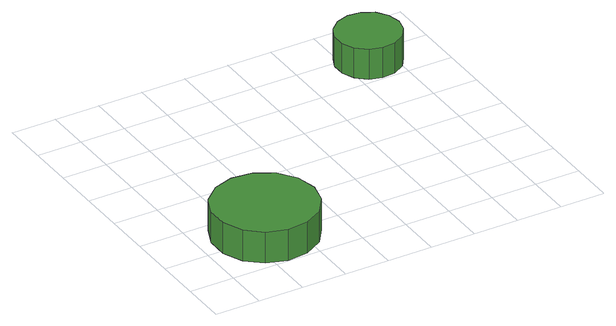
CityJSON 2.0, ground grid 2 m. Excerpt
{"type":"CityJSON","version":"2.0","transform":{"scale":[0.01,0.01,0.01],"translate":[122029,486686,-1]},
"CityObjects":{
"tree1":{"type":"SolitaryVegetationObject","attributes":{"function":"something"},"geometry":[{"type":"MultiSurface","lod":"1","boundaries":[[[0,1,2,3,4,5,6,7,8,9,10,11,12,13,14]],[[15,16,17,18,19,20,21,22,23,24,25,26,27,28,29]],[[0,29,28,1]],[[1,28,27,2]],[[2,27,26,3]],[[3,26,25,4]],[[4,25,24,5]],[[5,24,23,6]],[[6,23,22,7]],[[7,22,21,8]],[[8,21,20,9]],[[9,20,19,10]],[[10,19,18,11]],[[11,18,17,12]],[[12,17,16,13]],[[13,16,15,14]],[[14,15,29,0]]]}]},
"tree2":{"type":"SolitaryVegetationObject","attributes":{"function":"something"},"geometry":[{"type":"MultiSurface","lod":"1","boundaries":[[[30,31,32,33,34,35,36,37,38,39,40,41,42,43,44]],[[45,46,47,48,49,50,51,52,53,54,55,56,57,58,59]],[[30,59,58,31]],[[31,58,57,32]],[[32,57,56,33]],[[33,56,55,34]],[[34,55,54,35]],[[35,54,53,36]],[[36,53,52,37]],[[37,52,51,38]],[[38,51,50,39]],[[39,50,49,40]],[[40,49,48,41]],[[41,48,47,42]],[[42,47,46,43]],[[43,46,45,44]],[[44,45,59,30]]]}]}
},
"vertices":[
[510,231,218],[490,324,218],[434,401,218],[352,448,218],[258,458,218],[168,429,218],[97,365,218],[59,279,218],[59,184,218],[97,97,218],[168,34,218],[258,5,218],[352,15,218],[434,62,218],[490,139,218],[490,139,73],[434,62,73],[352,15,73],[258,5,73],[168,34,73],[97,97,73],[59,184,73],[59,279,73],[97,365,73],[168,429,73],[258,458,73],[352,448,73],[434,401,73],[490,324,73],[510,231,73],
[1445,1148,214],[1432,1206,214],[1398,1254,214],[1346,1283,214],[1288,1289,214],[1232,1271,214],[1188,1231,214],[1164,1178,214],[1164,1119,214],[1188,1065,214],[1232,1025,214],[1288,1007,214],[1346,1013,214],[1398,1043,214],[1432,1090,214],[1432,1090,73],[1398,1043,73],[1346,1013,73],[1288,1007,73],[1232,1025,73],[1188,1065,73],[1164,1119,73],[1164,1178,73],[1188,1231,73],[1232,1271,73],[1288,1289,73],[1346,1283,73],[1398,1254,73],[1432,1206,73],[1445,1148,73]
]}
